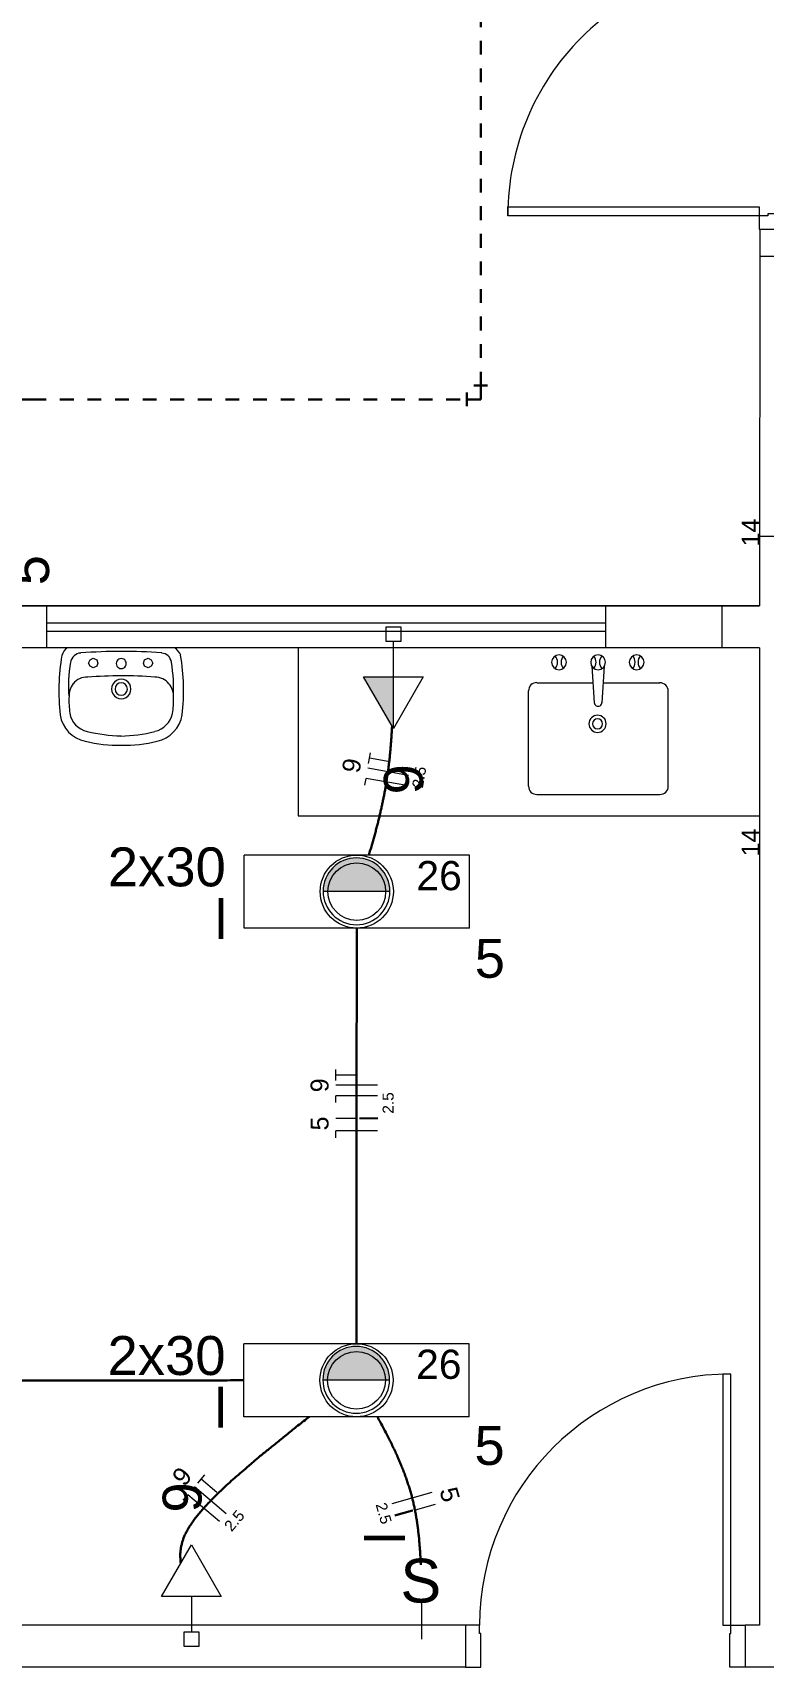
# Model space of a CAD drawing. Header units: millimetres. Extents: x 0 to 321, y -39 to 66.
# Drawn here: x 35.03 to 40.33, y 34.52 to 46.38 of the extents above; entities that cross this region are included whole.
import ezdxf

# ---------------------------------------------------------------- set-up
doc = ezdxf.new("R2010")
doc.units = ezdxf.units.MM
doc.header["$LTSCALE"] = 0.5
doc.header["$MEASUREMENT"] = 0
doc.linetypes.add('DOT2', pattern=[3.175, 0, -3.175])
for name, color, linetype, lineweight in [('Arquitetura', 8, 'Continuous', 5), ('EL-Condutos', 4, 'Continuous', 30), ('EL-Fios', 9, 'Continuous', 20), ('EL-Textos fios', 7, 'Continuous', 20), ('EL-Textos pontos', 5, 'Continuous', 20), ('P-SIMBOL', 5, 'Continuous', 20)]:
    doc.layers.add(name, color=color, linetype=linetype, lineweight=lineweight)
doc.styles.add('Arial', font='arial.ttf')

msp = doc.modelspace()

# ---------------------------------------------------------------- hatches: boundary and pattern name
at = {"layer": 'Arquitetura', "linetype": 'Continuous'}
for points in [[(37.379, 40.391), (37.358, 40.39), (37.337, 40.388), (37.316, 40.383), (37.296, 40.377), (37.276, 40.369), (37.257, 40.359), (37.24, 40.348), (37.223, 40.335), (37.207, 40.32), (37.193, 40.305), (37.18, 40.288), (37.169, 40.27), (37.159, 40.251), (37.151, 40.232), (37.145, 40.212), (37.14, 40.191), (37.137, 40.17), (37.136, 40.149), (37.136, 40.148), (37.136, 40.148), (37.136, 40.148), (37.136, 40.148), (37.136, 40.148), (37.136, 40.148), (37.136, 40.148), (37.136, 40.148), (37.136, 40.148), (37.136, 40.148), (37.136, 40.148), (37.136, 40.148), (37.136, 40.148), (37.136, 40.148), (37.136, 40.148), (37.136, 40.148), (37.136, 40.148), (37.136, 40.148), (37.136, 40.148), (37.136, 40.148), (37.136, 40.148), (37.136, 40.148), (37.136, 40.148), (37.136, 40.148), (37.136, 40.148), (37.136, 40.148), (37.136, 40.148), (37.136, 40.148), (37.136, 40.148), (37.136, 40.148), (37.136, 40.148), (37.136, 40.148), (37.136, 40.148), (37.136, 40.148), (37.136, 40.148), (37.136, 40.148), (37.136, 40.148), (37.136, 40.148), (37.136, 40.148), (37.136, 40.148), (37.136, 40.148), (37.136, 40.148), (37.136, 40.148), (37.136, 40.148), (37.136, 40.148), (37.136, 40.148), (37.136, 40.148), (37.136, 40.148), (37.136, 40.148), (37.136, 40.148), (37.136, 40.148), (37.136, 40.148), (37.136, 40.148), (37.136, 40.148), (37.136, 40.148), (37.136, 40.148), (37.136, 40.148), (37.136, 40.148), (37.136, 40.148), (37.136, 40.148), (37.136, 40.148), (37.136, 40.148), (37.136, 40.148), (37.136, 40.148), (37.136, 40.148), (37.136, 40.148), (37.136, 40.148), (37.136, 40.148), (37.136, 40.148), (37.136, 40.148), (37.136, 40.148), (37.136, 40.148), (37.136, 40.148), (37.621, 40.147), (37.621, 40.148), (37.621, 40.148), (37.621, 40.148), (37.621, 40.148), (37.621, 40.148), (37.621, 40.148), (37.621, 40.148), (37.621, 40.148), (37.621, 40.148), (37.621, 40.148), (37.621, 40.148), (37.621, 40.148), (37.621, 40.148), (37.621, 40.148), (37.621, 40.148), (37.621, 40.148), (37.621, 40.148), (37.621, 40.148), (37.621, 40.148), (37.621, 40.148), (37.621, 40.148), (37.621, 40.148), (37.621, 40.148), (37.621, 40.148), (37.621, 40.148), (37.621, 40.148), (37.621, 40.148), (37.621, 40.148), (37.621, 40.148), (37.621, 40.148), (37.621, 40.148), (37.621, 40.148), (37.621, 40.148), (37.621, 40.148), (37.621, 40.148), (37.621, 40.148), (37.621, 40.148), (37.621, 40.148), (37.621, 40.148), (37.621, 40.148), (37.621, 40.148), (37.621, 40.148), (37.621, 40.148), (37.621, 40.148), (37.621, 40.148), (37.621, 40.148), (37.621, 40.148), (37.621, 40.148), (37.621, 40.148), (37.621, 40.148), (37.621, 40.148), (37.621, 40.148), (37.621, 40.148), (37.621, 40.148), (37.621, 40.148), (37.621, 40.148), (37.621, 40.148), (37.621, 40.148), (37.621, 40.148), (37.621, 40.148), (37.621, 40.148), (37.621, 40.148), (37.621, 40.148), (37.621, 40.148), (37.621, 40.148), (37.621, 40.148), (37.621, 40.148), (37.621, 40.148), (37.621, 40.148), (37.621, 40.148), (37.621, 40.148), (37.621, 40.148), (37.621, 40.148), (37.621, 40.149), (37.62, 40.17), (37.617, 40.191), (37.613, 40.212), (37.606, 40.232), (37.598, 40.251), (37.588, 40.27), (37.577, 40.288), (37.564, 40.305), (37.55, 40.32), (37.534, 40.335), (37.518, 40.348), (37.5, 40.359), (37.481, 40.369), (37.462, 40.377), (37.441, 40.383), (37.421, 40.388), (37.4, 40.39), (37.379, 40.391), (37.379, 40.391)], [(37.377, 36.848), (37.355, 36.847), (37.335, 36.844), (37.314, 36.84), (37.294, 36.833), (37.274, 36.825), (37.255, 36.815), (37.238, 36.804), (37.221, 36.791), (37.205, 36.777), (37.191, 36.761), (37.178, 36.745), (37.167, 36.727), (37.157, 36.708), (37.149, 36.688), (37.143, 36.668), (37.138, 36.648), (37.135, 36.627), (37.134, 36.606), (37.134, 36.604), (37.134, 36.604), (37.134, 36.604), (37.134, 36.604), (37.134, 36.604), (37.134, 36.604), (37.134, 36.604), (37.134, 36.604), (37.134, 36.604), (37.134, 36.604), (37.134, 36.604), (37.134, 36.604), (37.134, 36.604), (37.134, 36.604), (37.134, 36.604), (37.134, 36.604), (37.134, 36.604), (37.134, 36.604), (37.134, 36.604), (37.134, 36.604), (37.134, 36.604), (37.134, 36.604), (37.134, 36.604), (37.134, 36.604), (37.134, 36.604), (37.134, 36.604), (37.134, 36.604), (37.134, 36.604), (37.134, 36.604), (37.134, 36.604), (37.134, 36.604), (37.134, 36.604), (37.134, 36.604), (37.134, 36.604), (37.134, 36.604), (37.134, 36.604), (37.134, 36.604), (37.134, 36.604), (37.134, 36.604), (37.134, 36.604), (37.134, 36.604), (37.134, 36.604), (37.134, 36.604), (37.134, 36.604), (37.134, 36.604), (37.134, 36.604), (37.134, 36.604), (37.134, 36.604), (37.134, 36.604), (37.134, 36.604), (37.134, 36.604), (37.134, 36.604), (37.134, 36.604), (37.134, 36.604), (37.134, 36.604), (37.134, 36.604), (37.134, 36.604), (37.134, 36.604), (37.134, 36.604), (37.134, 36.604), (37.134, 36.604), (37.134, 36.604), (37.134, 36.604), (37.134, 36.604), (37.134, 36.604), (37.134, 36.604), (37.134, 36.604), (37.134, 36.604), (37.134, 36.604), (37.134, 36.604), (37.134, 36.604), (37.134, 36.604), (37.134, 36.604), (37.619, 36.603), (37.619, 36.604), (37.619, 36.604), (37.619, 36.604), (37.619, 36.604), (37.619, 36.604), (37.619, 36.604), (37.619, 36.604), (37.619, 36.604), (37.619, 36.604), (37.619, 36.604), (37.619, 36.604), (37.619, 36.604), (37.619, 36.604), (37.619, 36.604), (37.619, 36.604), (37.619, 36.604), (37.619, 36.604), (37.619, 36.604), (37.619, 36.604), (37.619, 36.604), (37.619, 36.604), (37.619, 36.604), (37.619, 36.604), (37.619, 36.604), (37.619, 36.604), (37.619, 36.604), (37.619, 36.604), (37.619, 36.604), (37.619, 36.604), (37.619, 36.604), (37.619, 36.604), (37.619, 36.604), (37.619, 36.604), (37.619, 36.604), (37.619, 36.604), (37.619, 36.604), (37.619, 36.604), (37.619, 36.604), (37.619, 36.604), (37.619, 36.604), (37.619, 36.604), (37.619, 36.604), (37.619, 36.604), (37.619, 36.604), (37.619, 36.604), (37.619, 36.604), (37.619, 36.604), (37.619, 36.604), (37.619, 36.604), (37.619, 36.604), (37.619, 36.604), (37.619, 36.604), (37.619, 36.604), (37.619, 36.604), (37.619, 36.604), (37.619, 36.604), (37.619, 36.604), (37.619, 36.604), (37.619, 36.604), (37.619, 36.604), (37.619, 36.604), (37.619, 36.604), (37.619, 36.604), (37.619, 36.604), (37.619, 36.604), (37.619, 36.604), (37.619, 36.604), (37.619, 36.604), (37.619, 36.604), (37.619, 36.604), (37.619, 36.604), (37.619, 36.604), (37.619, 36.604), (37.619, 36.606), (37.618, 36.627), (37.615, 36.648), (37.611, 36.668), (37.604, 36.688), (37.596, 36.708), (37.586, 36.727), (37.575, 36.745), (37.562, 36.761), (37.548, 36.777), (37.532, 36.791), (37.516, 36.804), (37.498, 36.815), (37.479, 36.825), (37.459, 36.833), (37.439, 36.84), (37.419, 36.844), (37.398, 36.847), (37.377, 36.848), (37.377, 36.848)]]:
    msp.add_hatch(color=256, dxfattribs=at).paths.add_polyline_path(points)
at = {"layer": 'P-SIMBOL', "linetype": 'Continuous'}
msp.add_hatch(color=256, dxfattribs=at).paths.add_polyline_path([(37.647, 41.705), (37.647, 41.33), (37.43, 41.705)])

# ---------------------------------------------------------------- linework, layer by layer
at = {"layer": 'Arquitetura'}
for p, q in [((40.301, 44.951), (40.299, 42.219)), ((40.603, 44.753), (40.299, 44.753)), ((40.299, 42.725), (40.603, 42.725)), ((40.299, 42.219), (17.216, 42.219)), ((26.126, 42.219), (40.299, 42.219)), ((35.134, 41.914), (35.134, 42.219)), ((36.056, 42.219), (36.66, 42.219)), ((39.184, 42.219), (39.184, 41.914)), ((40.029, 41.914), (40.029, 42.219)), ((35.132, 42.097), (39.184, 42.097)), ((35.132, 42.036), (39.184, 42.036)), ((40.299, 41.914), (28.453, 41.914)), ((35.672, 41.914), (35.282, 41.914)), ((35.801, 41.914), (35.419, 41.914)), ((36.058, 41.914), (35.672, 41.914)), ((36.957, 41.914), (36.957, 40.697)), ((40.299, 41.914), (40.299, 34.826)), ((35.436, 41.803), (35.449, 41.829)), ((35.449, 41.781), (35.436, 41.803)), ((35.449, 41.829), (35.471, 41.841)), ((35.471, 41.769), (35.449, 41.781)), ((35.471, 41.841), (35.496, 41.829)), ((35.496, 41.781), (35.471, 41.769)), ((35.496, 41.829), (35.505, 41.803)), ((35.505, 41.803), (35.496, 41.781)), ((35.835, 41.803), (35.843, 41.829)), ((35.843, 41.781), (35.835, 41.803)), ((35.843, 41.829), (35.869, 41.841)), ((35.869, 41.769), (35.843, 41.781)), ((35.869, 41.841), (35.891, 41.829)), ((35.891, 41.781), (35.869, 41.769)), ((35.891, 41.829), (35.903, 41.803)), ((35.903, 41.803), (35.891, 41.781)), ((36.957, 40.697), (40.299, 40.697)), ((37.381, 40.147), (37.136, 40.147)), ((37.621, 40.147), (37.136, 40.147)), ((37.621, 40.147), (37.381, 40.147)), ((37.621, 40.147), (37.381, 40.147)), ((37.379, 36.603), (37.134, 36.603)), ((37.619, 36.603), (37.134, 36.603)), ((37.619, 36.603), (37.379, 36.603)), ((37.619, 36.603), (37.379, 36.603)), ((38.173, 34.826), (34.192, 34.826)), ((40.299, 34.826), (40.196, 34.826)), ((38.173, 34.521), (34.192, 34.521)), ((45.763, 34.521), (40.196, 34.521))]:
    msp.add_line(p, q, dxfattribs=at)
at = {"layer": 'Arquitetura', "color": 7}
for p, q in [((39.085, 41.781), (39.102, 41.517)), ((39.175, 41.781), (39.158, 41.517)), ((38.686, 41.662), (39.093, 41.662)), ((39.166, 41.662), (39.578, 41.662)), ((38.626, 40.912), (38.626, 41.602)), ((39.638, 40.912), (39.638, 41.602)), ((38.686, 40.852), (39.578, 40.852))]:
    msp.add_line(p, q, dxfattribs=at)
at = {"layer": 'Arquitetura'}
msp.add_lwpolyline([(38.476, 45.114), (40.298, 45.114), (40.298, 45.049), (38.476, 45.049), (38.476, 45.114)], close=True, dxfattribs=at)
for points in [[(40.298, 45.049), (40.298, 44.951), (40.603, 44.951), (40.603, 45.062), (40.359, 45.062), (40.359, 45.049), (40.298, 45.049)], [(40.033, 34.826), (40.093, 34.826), (40.093, 36.648), (40.033, 36.648), (40.033, 34.826)], [(38.168, 34.826), (38.168, 34.521), (38.279, 34.521), (38.279, 34.766), (38.27, 34.766), (38.27, 34.826), (38.168, 34.826)], [(40.196, 34.826), (40.196, 34.521), (40.084, 34.521), (40.084, 34.766), (40.093, 34.766), (40.093, 34.826), (40.196, 34.826)]]:
    msp.add_lwpolyline(points, dxfattribs=at)
for centre, radius, start, end in [((40.298, 45.054), 1.822, 89.9999, 180), ((36.747, 41.603), 1.525, 170.279, 186.577), ((35.321, 41.845), 0.0781, 117.867, 168.569), ((35.386, 41.796), 0.0813, 93.114, 170.393), ((35.674, 38.083), 3.806, 90, 94.4144), ((35.687, 38.414), 3.475, 85.3753, 90.2103), ((35.961, 41.799), 0.0779, 8.7558, 85.6127), ((36.006, 41.824), 0.106, 20.5417, 58.93), ((34.599, 41.604), 1.527, 353.413, 9.6929), ((36.203, 41.648), 0.912, 169.782, 185.797), ((35.674, 41.801), 0.0364, 150.013, 209.987), ((35.674, 41.801), 0.0364, 90, 150.04), ((35.674, 41.801), 0.0364, 210.019, 270.037), ((35.674, 41.801), 0.0364, 30.0191, 90.0367), ((35.674, 41.801), 0.0364, 270, 330.04), ((35.674, 41.801), 0.0364, 330.013, 29.9872), ((34.811, 41.612), 1.243, 357.323, 9.2415), ((35.454, 41.564), 0.158, 144.652, 182.839), ((35.424, 41.574), 0.128, 86.7732, 140.755), ((35.674, 38.973), 2.739, 90.0208, 95.0951), ((35.674, 41.616), 0.0707, 150.003, 209.997), ((35.674, 41.616), 0.0707, 90, 149.993), ((35.674, 41.616), 0.045, 90.0097, 180), ((35.674, 41.616), 0.045, 180, 270), ((35.668, 38.726), 2.987, 85.1896, 89.9391), ((35.674, 41.616), 0.0707, 29.9968, 89.9993), ((35.674, 41.616), 0.045, 0, 90), ((35.674, 41.616), 0.045, 270, 0), ((35.674, 41.616), 0.0707, 330.003, 29.9968), ((35.917, 41.567), 0.135, 40.3438, 89.4487), ((35.908, 41.562), 0.145, 356.602, 39.5997), ((35.941, 41.533), 0.646, 177.995, 188.17), ((35.674, 41.616), 0.0707, 209.997, 269.999), ((35.674, 41.616), 0.0707, 270, 329.993), ((35.423, 41.533), 0.63, 351.322, 1.8265), ((35.454, 41.459), 0.224, 187.72, 259.592), ((35.459, 41.465), 0.159, 188.419, 258.384), ((35.879, 41.476), 0.171, 282.946, 347.281), ((35.882, 41.47), 0.238, 282.514, 349.944), ((35.699, 42.435), 1.159, 256.458, 268.697), ((35.644, 42.443), 1.168, 271.352, 283.504), ((35.652, 42.168), 0.96, 255.637, 271.341), ((35.696, 42.167), 0.959, 268.698, 284.422), ((37.379, 40.149), 0.242, 90, 180), ((37.379, 40.149), 0.242, 0, 90), ((37.379, 40.149), 0.242, 180, 270), ((37.379, 40.149), 0.242, 270, 0), ((37.377, 36.606), 0.242, 90, 180), ((37.377, 36.606), 0.242, 0, 90), ((40.093, 34.826), 1.822, 90, 180), ((37.377, 36.606), 0.242, 180, 270), ((37.377, 36.606), 0.242, 270, 0)]:
    msp.add_arc(centre, radius, start, end, dxfattribs=at)
at = {"layer": 'Arquitetura', "color": 7}
for centre, radius, start, end in [((38.847, 41.81), 0.0536, 90, 180), ((38.765, 41.81), 0.0708, 318.994, 41.0064), ((38.847, 41.81), 0.0536, 0, 90), ((38.933, 41.81), 0.0708, 138.79, 221.21), ((39.13, 41.81), 0.0536, 90, 180), ((39.044, 41.81), 0.0708, 321.427, 38.5726), ((39.13, 41.81), 0.0536, 0, 90), ((39.211, 41.81), 0.0708, 139.532, 220.468), ((39.409, 41.81), 0.0536, 90, 180), ((39.327, 41.81), 0.0708, 318.884, 41.1163), ((39.409, 41.81), 0.0536, 0, 90), ((39.49, 41.81), 0.0708, 138.691, 221.309), ((38.847, 41.81), 0.0536, 180, 270), ((38.847, 41.81), 0.0536, 270, 0), ((39.13, 41.81), 0.0536, 180, 270), ((39.13, 41.81), 0.0536, 270, 0), ((39.409, 41.81), 0.0536, 180, 270), ((39.409, 41.81), 0.0536, 270, 0), ((38.685, 41.604), 0.0585, 88.5159, 181.484), ((39.576, 41.6), 0.0622, 0.0055, 90), ((39.13, 41.519), 0.0279, 180.692, 240.707), ((39.13, 41.519), 0.0279, 240.707, 300.721), ((39.13, 41.519), 0.0279, 300.721, 0.7361), ((39.126, 41.364), 0.0622, 90, 180), ((39.126, 41.364), 0.0364, 90, 180), ((39.126, 41.364), 0.0622, 0, 90), ((39.126, 41.364), 0.0364, 0, 90), ((39.126, 41.364), 0.0622, 180, 270), ((39.126, 41.364), 0.0364, 180, 270), ((39.126, 41.364), 0.0364, 270, 0), ((39.126, 41.364), 0.0622, 270, 0), ((38.685, 40.91), 0.0585, 178.516, 271.484), ((39.58, 40.91), 0.0585, 268.516, 1.4841)]:
    msp.add_arc(centre, radius, start, end, dxfattribs=at)
at = {"layer": 'EL-Condutos', "linetype": 'Continuous'}
for p, q in [((38.179, 43.767), (38.179, 43.667)), ((38.229, 43.817), (38.329, 43.817)), ((38.279, 43.717), (38.279, 43.817)), ((38.279, 43.717), (38.179, 43.717))]:
    msp.add_line(p, q, dxfattribs=at)
at = {"layer": 'EL-Condutos', "linetype": 'DOT2', "ltscale": 0.05}
for points in [[(38.279, 43.817), (38.279, 44.683), (38.279, 45.454), (38.279, 46.135), (38.279, 46.732), (38.279, 47.249), (38.279, 47.692), (38.279, 48.066), (38.279, 48.376), (38.279, 48.628), (38.279, 48.827), (38.279, 48.979), (38.279, 49.087), (38.279, 49.159), (38.279, 49.198), (38.279, 49.21), (38.279, 49.201), (38.279, 49.176), (38.279, 49.14), (38.279, 49.098), (38.279, 49.055), (38.279, 49.017), (38.279, 48.99), (38.279, 48.977), (38.279, 48.985), (38.279, 49.019), (38.279, 49.084), (38.279, 49.186), (38.279, 49.329), (38.279, 49.519), (38.279, 49.761)], [(34.541, 43.717), (34.775, 43.717), (34.931, 43.717), (35.015, 43.717), (35.035, 43.717), (34.999, 43.717), (34.915, 43.717), (34.79, 43.717), (34.632, 43.717), (34.448, 43.717), (34.246, 43.717), (34.034, 43.717), (33.819, 43.717), (33.609, 43.717), (33.412, 43.717), (33.235, 43.717), (33.085, 43.717), (32.971, 43.717), (32.9, 43.717), (32.88, 43.717), (32.917, 43.717), (33.021, 43.717), (33.198, 43.717), (33.457, 43.717), (33.804, 43.717), (34.248, 43.717), (34.795, 43.717), (35.455, 43.717), (36.233, 43.717), (37.139, 43.717), (38.179, 43.717)]]:
    msp.add_spline(points, degree=3, dxfattribs=at)
at = {"layer": 'EL-Condutos', "linetype": 'Continuous'}
for points in [[(37.468, 40.412), (37.479, 40.448), (37.49, 40.483), (37.499, 40.517), (37.509, 40.551), (37.518, 40.585), (37.527, 40.618), (37.535, 40.65), (37.543, 40.682), (37.55, 40.714), (37.558, 40.745), (37.564, 40.776), (37.571, 40.807), (37.577, 40.837), (37.583, 40.867), (37.588, 40.897), (37.593, 40.927), (37.598, 40.957), (37.602, 40.987), (37.607, 41.016), (37.611, 41.046), (37.614, 41.075), (37.618, 41.105), (37.621, 41.134), (37.624, 41.164), (37.626, 41.194), (37.629, 41.224), (37.631, 41.254), (37.633, 41.285), (37.635, 41.316), (37.637, 41.347)], [(37.379, 36.867), (37.379, 37.005), (37.379, 37.136), (37.379, 37.26), (37.379, 37.377), (37.379, 37.487), (37.38, 37.592), (37.38, 37.692), (37.38, 37.787), (37.38, 37.879), (37.38, 37.966), (37.38, 38.052), (37.38, 38.134), (37.38, 38.216), (37.38, 38.296), (37.38, 38.375), (37.38, 38.454), (37.38, 38.534), (37.38, 38.616), (37.38, 38.698), (37.38, 38.784), (37.38, 38.871), (37.38, 38.963), (37.38, 39.058), (37.38, 39.158), (37.381, 39.263), (37.381, 39.373), (37.381, 39.49), (37.381, 39.614), (37.381, 39.745), (37.381, 39.883)], [(32.189, 36.6), (32.381, 36.6), (32.564, 36.6), (32.737, 36.6), (32.903, 36.6), (33.061, 36.6), (33.212, 36.601), (33.356, 36.601), (33.496, 36.601), (33.63, 36.601), (33.761, 36.601), (33.888, 36.601), (34.012, 36.601), (34.135, 36.601), (34.255, 36.601), (34.376, 36.601), (34.496, 36.601), (34.617, 36.601), (34.739, 36.601), (34.864, 36.601), (34.991, 36.602), (35.121, 36.602), (35.256, 36.602), (35.395, 36.602), (35.54, 36.602), (35.691, 36.602), (35.849, 36.602), (36.014, 36.602), (36.188, 36.602), (36.37, 36.602), (36.562, 36.603)], [(37.037, 36.338), (36.955, 36.274), (36.878, 36.213), (36.806, 36.154), (36.738, 36.099), (36.674, 36.047), (36.615, 35.997), (36.56, 35.949), (36.508, 35.904), (36.46, 35.862), (36.416, 35.821), (36.376, 35.783), (36.339, 35.746), (36.305, 35.711), (36.274, 35.678), (36.247, 35.646), (36.222, 35.616), (36.2, 35.587), (36.18, 35.559), (36.163, 35.533), (36.149, 35.507), (36.136, 35.482), (36.126, 35.458), (36.118, 35.435), (36.112, 35.412), (36.107, 35.389), (36.104, 35.367), (36.102, 35.344), (36.102, 35.322), (36.103, 35.3), (36.105, 35.277)], [(37.53, 36.338), (37.553, 36.296), (37.575, 36.255), (37.596, 36.215), (37.616, 36.176), (37.634, 36.139), (37.652, 36.102), (37.669, 36.066), (37.684, 36.03), (37.699, 35.996), (37.713, 35.961), (37.726, 35.928), (37.738, 35.894), (37.749, 35.861), (37.76, 35.829), (37.77, 35.796), (37.779, 35.763), (37.787, 35.731), (37.795, 35.698), (37.802, 35.665), (37.808, 35.632), (37.814, 35.598), (37.819, 35.564), (37.824, 35.529), (37.828, 35.494), (37.832, 35.458), (37.835, 35.421), (37.838, 35.384), (37.841, 35.345), (37.843, 35.305), (37.845, 35.265)]]:
    msp.add_spline(points, degree=3, dxfattribs=at)
at = {"layer": 'EL-Fios'}
for p, q in [((37.467, 41.076), (37.48, 41.154)), ((37.756, 40.99), (37.461, 41.041)), ((37.621, 41.089), (37.474, 41.115)), ((37.439, 40.918), (37.448, 40.967)), ((37.744, 40.916), (37.448, 40.967)), ((37.23, 38.776), (37.23, 38.856)), ((37.38, 38.816), (37.23, 38.816)), ((37.53, 38.742), (37.23, 38.742)), ((37.53, 38.666), (37.23, 38.666)), ((37.23, 38.617), (37.23, 38.666)), ((37.38, 38.502), (37.23, 38.502)), ((37.53, 38.413), (37.23, 38.413)), ((37.23, 38.362), (37.23, 38.413)), ((36.434, 35.635), (36.205, 35.829)), ((36.228, 35.856), (36.28, 35.917)), ((36.368, 35.789), (36.254, 35.886)), ((36.124, 35.734), (36.157, 35.772)), ((36.385, 35.578), (36.157, 35.772)), ((37.638, 35.71), (37.927, 35.791)), ((37.807, 35.664), (37.951, 35.705))]:
    msp.add_line(p, q, dxfattribs=at)
at = {"layer": 'P-SIMBOL'}
for p, q in [((37.594, 42.067), (37.7, 42.067)), ((37.594, 41.961), (37.594, 42.067)), ((37.7, 42.067), (37.7, 41.961)), ((37.7, 41.961), (37.594, 41.961)), ((37.647, 41.705), (37.647, 41.961)), ((37.647, 41.33), (37.43, 41.705)), ((37.43, 41.705), (37.863, 41.705)), ((37.647, 41.33), (37.647, 41.705)), ((37.863, 41.705), (37.647, 41.33)), ((36.565, 39.882), (36.565, 40.412)), ((38.197, 40.412), (36.565, 40.412)), ((38.197, 39.882), (38.197, 40.412)), ((38.197, 39.882), (36.565, 39.882)), ((36.563, 36.338), (36.563, 36.868)), ((38.195, 36.868), (36.563, 36.868)), ((38.195, 36.338), (38.195, 36.868)), ((38.195, 36.338), (36.563, 36.338)), ((35.966, 35.035), (36.183, 35.41)), ((36.183, 35.41), (36.399, 35.035)), ((36.399, 35.035), (35.966, 35.035)), ((36.183, 35.035), (36.183, 34.779)), ((37.851, 34.983), (37.851, 34.726)), ((36.13, 34.779), (36.236, 34.779)), ((36.13, 34.673), (36.13, 34.779)), ((36.236, 34.779), (36.236, 34.673)), ((36.236, 34.673), (36.13, 34.673))]:
    msp.add_line(p, q, dxfattribs=at)
for centre, radius in [((37.381, 40.147), 0.265), ((37.381, 40.147), 0.209), ((37.379, 36.603), 0.265), ((37.379, 36.603), 0.209)]:
    msp.add_circle(centre, radius, dxfattribs=at)

# ---------------------------------------------------------------- texts
at = {"layer": 'EL-Textos fios', "attachment_point": 8, "line_spacing_factor": 0.798, "style": 'Arial'}
for s, insert, char_height, width, rotation in [('14', (40.301, 42.751), 0.13, 0.312, 90.0002), ('9', (37.41, 41.05), 0.13, 0.156, 80.1396), ('2.5', (37.874, 40.97), 0.08, 0.288, 80.1396), ('14', (40.301, 40.503), 0.13, 0.312, 90.0002), ('9', (37.178, 38.742), 0.13, 0.156, 90.0002), ('2.5', (37.649, 38.614), 0.08, 0.288, 90.0002), ('5', (37.178, 38.465), 0.13, 0.156, 90.0002), ('l', (37.536, 38.502), 0.13, 0.156, 90.0002), ('9', (36.165, 35.863), 0.13, 0.156, 49.6296), ('5', (37.991, 35.756), 0.13, 0.156, 285.7856), ('2.5', (37.537, 35.627), 0.08, 0.288, 285.7856), ('2.5', (36.525, 35.558), 0.08, 0.288, 49.6296), ('l', (37.656, 35.622), 0.13, 0.156, 285.7856)]:
    msp.add_mtext(s, dxfattribs=dict(at, insert=insert, char_height=char_height, width=width, rotation=rotation))
at = {"layer": 'EL-Textos pontos', "char_height": 0.282, "width": 0.33888, "attachment_point": 8, "rotation": 90.0002, "line_spacing_factor": 0.798, "style": 'Arial'}
for s, insert in [('5', (35.155, 42.478)), ('9', (37.863, 40.961)), ('9', (36.26, 35.753)), ('l', (37.731, 35.459))]:
    msp.add_mtext(s, dxfattribs=dict(at, insert=insert))
at = {"layer": 'EL-Textos pontos', "attachment_point": 9, "line_spacing_factor": 0.798, "style": 'Arial'}
for s, insert, char_height, width in [('2x30', (36.432, 40.181), 0.2824, 1.35552), ('l', (36.441, 39.803), 0.282, 0.33888), ('5', (38.455, 39.518), 0.282, 0.33888), ('2x30', (36.43, 36.637), 0.2824, 1.35552), ('l', (36.439, 36.259), 0.282, 0.33888), ('5', (38.453, 35.985), 0.282, 0.33888)]:
    msp.add_mtext(s, dxfattribs=dict(at, insert=insert, char_height=char_height, width=width))
at = {"layer": 'P-SIMBOL', "char_height": 0.2118, "width": 0.50832, "attachment_point": 9, "line_spacing_factor": 0.798, "style": 'Arial'}
for insert in [(38.142, 40.154), (38.14, 36.61)]:
    msp.add_mtext('26', dxfattribs=dict(at, insert=insert))
at = {"layer": 'P-SIMBOL', "insert": (37.697, 34.986), "char_height": 0.318, "width": 0.38124, "attachment_point": 7, "rotation": 0.0008, "line_spacing_factor": 0.798, "style": 'Arial'}
msp.add_mtext('S', dxfattribs=at)

doc.saveas('drawing.dxf')
